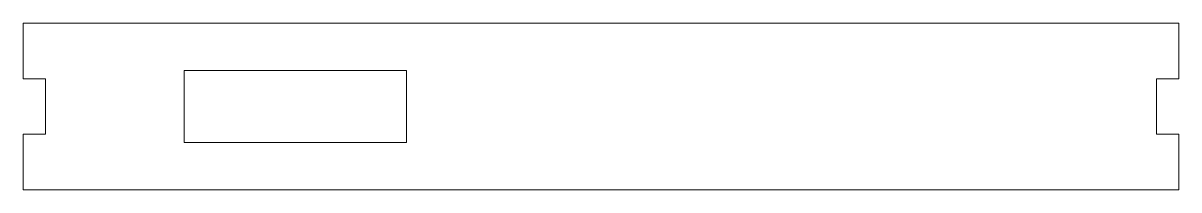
# Model space of a CAD drawing. Header units: millimetres. Extents: x -4 to 204, y 0 to 30.
import ezdxf

# ---------------------------------------------------------------- set-up
doc = ezdxf.new("R2010")
doc.units = ezdxf.units.MM

msp = doc.modelspace()

# ---------------------------------------------------------------- linework, layer by layer
at = {"color": 7, "linetype": 'Continuous', "lineweight": 15}
for p, q in [((-4, 30), (-4, 20)), ((-4, 30), (204, 30)), ((204, 30), (204, 20)), ((25, 21.5), (25, 8.5)), ((25, 21.5), (65, 21.5)), ((65, 21.5), (65, 8.5)), ((0, 20), (-4, 20)), ((0, 10), (0, 20)), ((200, 20), (204, 20)), ((200, 10), (200, 20)), ((-4, 0), (-4, 10)), ((0, 10), (-4, 10)), ((25, 8.5), (65, 8.5)), ((200, 10), (204, 10)), ((204, 0), (204, 10)), ((-4, 0), (204, 0))]:
    msp.add_line(p, q, dxfattribs=at)

doc.saveas('drawing.dxf')
